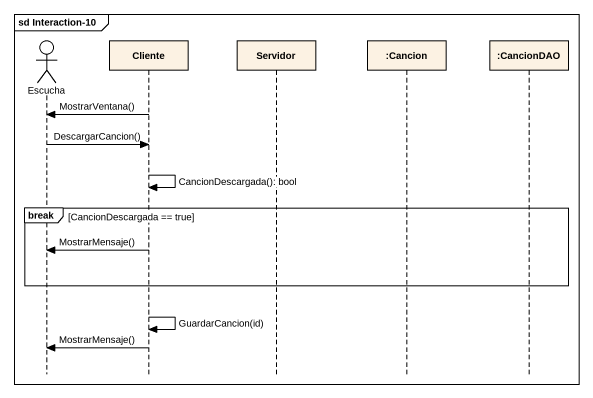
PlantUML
@startuml
mainframe sd Interaction-10
hide footbox
actor Escucha
participant Cliente
participant Servidor
participant ":Cancion" as Cancion
participant ":CancionDAO" as CancionDAO

Cliente -> Escucha : MostrarVentana()
Escucha -> Cliente : DescargarCancion()
Cliente -> Cliente : CancionDescargada(): bool
break CancionDescargada == true
  Cliente -> Escucha : MostrarMensaje()
end
Cliente -> Cliente : GuardarCancion(id)
Cliente -> Escucha : MostrarMensaje()
@enduml
